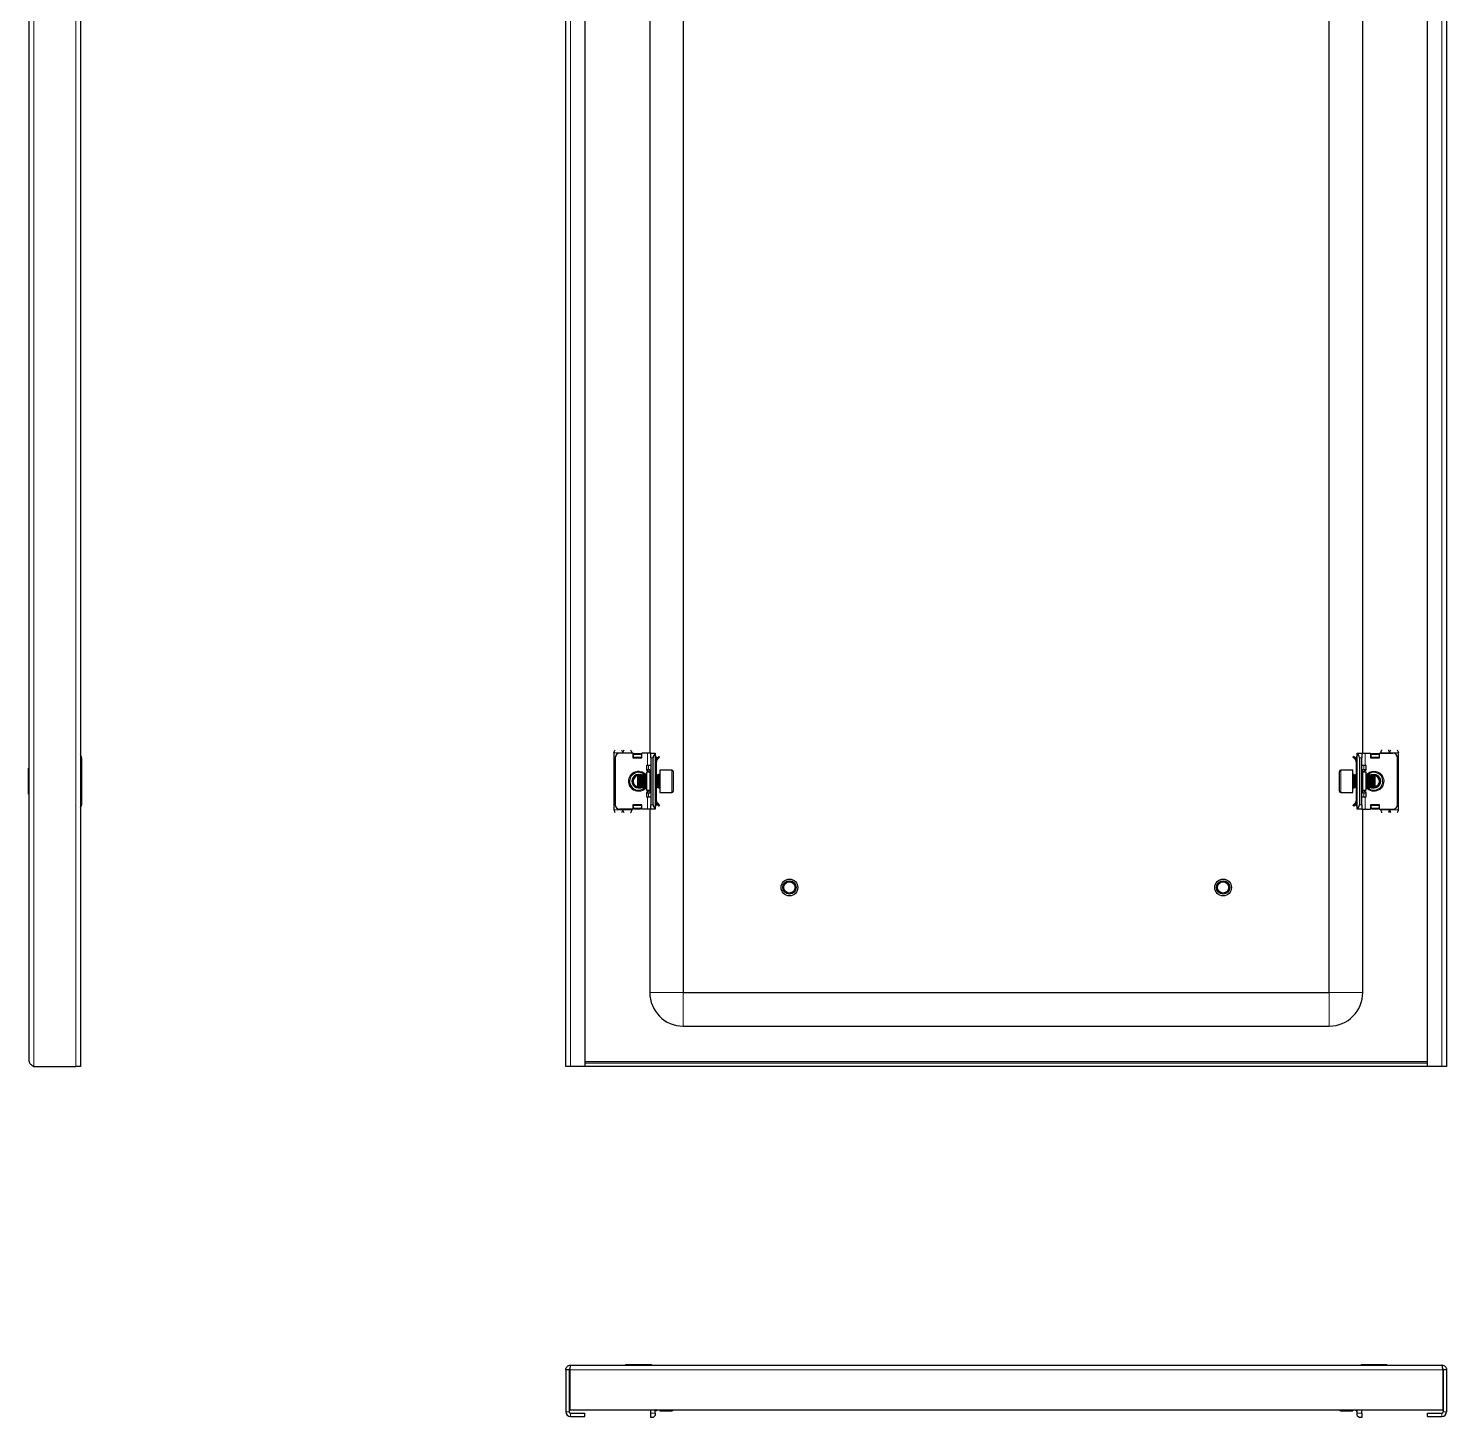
# Model space of a CAD drawing. Header units: millimetres. Extents: x 4 to 1503, y -702 to 1192.
# Drawn here: x 868 to 1503, y -702 to -81 of the extents above; entities that cross this region are included whole.
import ezdxf

# ---------------------------------------------------------------- set-up
doc = ezdxf.new("R2010")
doc.units = ezdxf.units.MM

msp = doc.modelspace()

# ---------------------------------------------------------------- linework, layer by layer
at = {"color": 8, "linetype": 'Continuous', "lineweight": 18}
for p, q in [((870.6, -544.8), (870.6, 1010.2)), ((889.4, -544.8), (889.4, 1010.2)), ((1110.76, 1010.2), (1110.76, -544.8)), ((1500.56, 1010.2), (1500.56, -544.8)), ((1130.16, -404.55), (1134.16, -404.55)), ((1134.16, -404.55), (1138.16, -404.55)), ((1145.16, -404.8), (1145.16, -410.3)), ((1466.16, -410.3), (1466.16, -404.8)), ((1473.16, -404.55), (1477.16, -404.55)), ((1481.16, -404.55), (1477.16, -404.55)), ((1142.41, -406.45), (1138.91, -406.45)), ((1145.66, -410.3), (1145.66, -412.05)), ((1147.66, -406.8), (1146.66, -406.8)), ((1148.66, -406.3), (1148.87, -406.09)), ((1148.66, -406.8), (1149.16, -406.8)), ((1156.06, -421.92), (1156.06, -412.3)), ((1455.26, -412.3), (1455.26, -422.3)), ((1462.66, -406.8), (1462.16, -406.8)), ((1462.66, -406.3), (1462.45, -406.09)), ((1464.66, -406.8), (1463.66, -406.8)), ((1465.66, -412.05), (1465.66, -410.3)), ((1472.41, -406.45), (1468.91, -406.45)), ((1146.16, -421.3), (1146.16, -413.3)), ((1150.41, -420.3), (1150.41, -414.3)), ((1460.91, -414.3), (1460.91, -420.07)), ((1465.16, -413.3), (1465.16, -421.3)), ((1145.16, -424.3), (1145.16, -429.8)), ((1145.66, -422.55), (1145.66, -424.3)), ((1156.06, -422.3), (1156.06, -421.92)), ((1460.91, -420.07), (1460.91, -420.3)), ((1465.66, -424.3), (1465.66, -422.55)), ((1466.16, -429.8), (1466.16, -424.3)), ((1130.16, -430.05), (1134.16, -430.05)), ((1138.16, -430.05), (1134.16, -430.05)), ((1138.91, -428.15), (1142.41, -428.15)), ((1146.66, -427.8), (1147.66, -427.8)), ((1148.66, -427.8), (1149.16, -427.8)), ((1148.66, -428.3), (1148.87, -428.51)), ((1462.66, -427.8), (1462.16, -427.8)), ((1462.66, -428.3), (1462.45, -428.51)), ((1463.66, -427.8), (1464.66, -427.8)), ((1468.91, -428.15), (1472.41, -428.15)), ((1477.16, -430.05), (1473.16, -430.05)), ((1481.16, -430.05), (1477.16, -430.05)), ((1161.16, -511.8), (1146.16, -511.8)), ((1161.16, -511.8), (1161.16, -526.8)), ((1450.16, -511.8), (1450.16, -526.8)), ((1450.16, -511.8), (1465.16, -511.8)), ((1494.16, -542.7), (1117.16, -542.7)), ((1110.36, -680.5), (1500.96, -680.5)), ((1110.16, -699.3), (1108.66, -699.3)), ((1110.76, -699.9), (1110.76, -701.4)), ((1146.66, -699.9), (1148.66, -699.9)), ((1156.06, -698.9), (1156.06, -698.4)), ((1455.26, -698.4), (1455.26, -698.9)), ((1462.66, -699.9), (1464.66, -699.9)), ((1500.56, -699.9), (1500.56, -701.4)), ((1501.16, -699.3), (1502.66, -699.3))]:
    msp.add_line(p, q, dxfattribs=at)
at = {"color": 7, "linetype": 'Continuous', "lineweight": 25}
for p, q in [((891.5, 1010.2), (891.5, -544.8)), ((1108.66, -544.8), (1108.66, 1010.2)), ((1117.16, 1010.2), (1117.16, -544.8)), ((1494.16, -544.8), (1494.16, 1010.2)), ((1502.66, 1010.2), (1502.66, -544.8)), ((868.5, -542.7), (868.5, 1008.1)), ((1161.16, 977.2), (1161.16, -511.8)), ((1450.16, -511.8), (1450.16, 977.2)), ((1146.16, -54.8), (1146.16, -404.8)), ((1465.16, -404.8), (1465.16, -54.8)), ((1130.16, -404.55), (1130.16, -430.05)), ((1138.66, -404.8), (1132.66, -404.8)), ((1138.16, -404.55), (1138.16, -404.8)), ((1138.66, -404.8), (1138.66, -406.8)), ((1138.86, -404.92), (1138.66, -404.92)), ((1138.86, -406.8), (1138.86, -404.92)), ((1138.91, -405.18), (1139.41, -404.82)), ((1139.41, -405.18), (1138.91, -405.53)), ((1138.91, -405.53), (1138.91, -405.18)), ((1138.91, -406.45), (1138.91, -405.53)), ((1139.41, -404.82), (1139.41, -405.18)), ((1139.41, -404.82), (1141.91, -404.82)), ((1139.41, -405.18), (1141.91, -405.18)), ((1141.91, -405.18), (1141.91, -404.82)), ((1141.91, -404.82), (1142.41, -405.18)), ((1142.41, -405.53), (1141.91, -405.18)), ((1142.41, -405.18), (1142.41, -405.53)), ((1142.41, -405.53), (1142.41, -406.45)), ((1142.66, -406.8), (1142.66, -404.8)), ((1145.16, -404.8), (1142.66, -404.8)), ((1146.66, -404.8), (1145.16, -404.8)), ((1146.66, -406.8), (1146.66, -404.8)), ((1146.66, -404.8), (1148.66, -404.8)), ((1148.66, -404.8), (1148.66, -405.07)), ((1148.66, -405.07), (1148.66, -429.53)), ((1148.66, -405.89), (1148.87, -406.09)), ((1462.45, -406.09), (1462.66, -405.89)), ((1462.66, -404.8), (1464.66, -404.8)), ((1462.66, -405.07), (1462.66, -404.8)), ((1462.66, -429.53), (1462.66, -405.07)), ((1464.66, -404.8), (1464.66, -406.8)), ((1464.66, -404.8), (1466.16, -404.8)), ((1466.16, -404.8), (1468.66, -404.8)), ((1468.66, -404.8), (1468.66, -406.8)), ((1468.91, -405.18), (1469.41, -404.82)), ((1469.41, -405.18), (1468.91, -405.53)), ((1468.91, -405.53), (1468.91, -405.18)), ((1468.91, -406.45), (1468.91, -405.53)), ((1469.41, -404.82), (1469.41, -405.18)), ((1469.41, -404.82), (1471.91, -404.82)), ((1469.41, -405.18), (1471.91, -405.18)), ((1471.91, -405.18), (1471.91, -404.82)), ((1471.91, -404.82), (1472.41, -405.18)), ((1472.41, -405.53), (1471.91, -405.18)), ((1472.41, -405.18), (1472.41, -405.53)), ((1472.41, -405.53), (1472.41, -406.45)), ((1472.46, -404.92), (1472.46, -406.8)), ((1472.66, -404.92), (1472.46, -404.92)), ((1472.66, -404.8), (1478.66, -404.8)), ((1472.66, -406.8), (1472.66, -404.8)), ((1473.16, -404.8), (1473.16, -404.55)), ((1481.16, -430.05), (1481.16, -404.55)), ((868.5, -411.51), (868.2, -411.51)), ((868.2, -419.44), (868.2, -411.51)), ((892, -406.8), (892, -427.8)), ((1130.66, -406.8), (1130.66, -427.8)), ((1138.66, -406.8), (1142.66, -406.8)), ((1138.91, -406.8), (1138.91, -406.45)), ((1142.41, -406.45), (1142.41, -406.8)), ((1144.66, -410.3), (1144.66, -412.3)), ((1145.16, -410.3), (1144.66, -410.3)), ((1144.66, -412.05), (1145.66, -412.05)), ((1144.66, -412.3), (1146.33, -413.27)), ((1146.66, -410.3), (1145.16, -410.3)), ((1145.66, -412.05), (1146.16, -412.05)), ((1146.16, -412.05), (1146.16, -413.17)), ((1146.66, -406.8), (1146.66, -427.8)), ((1147.66, -427.8), (1147.66, -406.8)), ((1149.16, -408.55), (1148.66, -408.55)), ((1149.16, -412.05), (1148.66, -412.05)), ((1149.16, -406.8), (1149.16, -407.26)), ((1149.16, -412.05), (1149.16, -408.55)), ((1149.16, -414.3), (1149.16, -412.05)), ((1149.24, -407.14), (1150.22, -406.16)), ((1149.6, -407.49), (1149.24, -407.14)), ((1149.6, -407.49), (1150.57, -406.51)), ((1150.22, -406.16), (1150.57, -406.51)), ((1156.06, -412.3), (1150.66, -412.3)), ((1150.66, -412.3), (1150.66, -421.92)), ((1460.66, -412.3), (1455.26, -412.3)), ((1460.66, -422.3), (1460.66, -412.3)), ((1461.1, -406.16), (1460.74, -406.51)), ((1461.72, -407.49), (1460.74, -406.51)), ((1462.07, -407.14), (1461.1, -406.16)), ((1461.72, -407.49), (1462.07, -407.14)), ((1462.16, -406.8), (1462.16, -407.19)), ((1462.16, -408.55), (1462.66, -408.55)), ((1462.16, -408.55), (1462.16, -412.05)), ((1462.66, -412.05), (1462.16, -412.05)), ((1462.16, -412.05), (1462.16, -414.3)), ((1463.66, -406.8), (1463.66, -427.8)), ((1464.66, -427.8), (1464.66, -406.8)), ((1466.16, -410.3), (1464.66, -410.3)), ((1464.98, -413.27), (1466.66, -412.3)), ((1465.16, -413.17), (1465.16, -412.05)), ((1465.16, -412.05), (1465.66, -412.05)), ((1465.66, -412.05), (1466.66, -412.05)), ((1466.66, -410.3), (1466.16, -410.3)), ((1466.66, -412.3), (1466.66, -410.3)), ((1468.66, -406.8), (1472.66, -406.8)), ((1468.91, -406.8), (1468.91, -406.45)), ((1472.41, -406.45), (1472.41, -406.8)), ((1480.66, -427.8), (1480.66, -406.8)), ((1140.97, -414.55), (1140.14, -414.74)), ((1141.21, -414.3), (1140.66, -414.85)), ((1140.66, -414.85), (1140.66, -419.56)), ((1141.27, -414.3), (1141.21, -414.3)), ((1141.21, -414.3), (1141.21, -420.07)), ((1141.66, -414.85), (1141.27, -414.3)), ((1141.27, -414.3), (1141.27, -416.15)), ((1141.27, -416.15), (1141.27, -420.3)), ((1141.82, -414.62), (1141.45, -414.56)), ((1142.05, -414.3), (1141.66, -414.85)), ((1141.66, -414.85), (1141.66, -416.37)), ((1141.66, -416.37), (1141.66, -419.75)), ((1142.27, -414.3), (1142.05, -414.3)), ((1142.05, -414.3), (1142.05, -416.15)), ((1142.05, -416.15), (1142.05, -420.3)), ((1142.66, -414.85), (1142.27, -414.3)), ((1142.27, -414.3), (1142.27, -416.15)), ((1142.27, -416.15), (1142.27, -420.3)), ((1142.49, -414.61), (1142.73, -414.75)), ((1143.05, -414.3), (1142.66, -414.85)), ((1142.66, -414.85), (1142.66, -416.37)), ((1142.66, -416.37), (1142.66, -419.75)), ((1143.27, -414.3), (1143.05, -414.3)), ((1143.05, -414.3), (1143.05, -416.15)), ((1143.05, -416.15), (1143.05, -420.3)), ((1143.66, -414.85), (1143.27, -414.3)), ((1143.27, -414.3), (1143.27, -416.15)), ((1143.27, -416.15), (1143.27, -420.3)), ((1144.05, -414.3), (1143.66, -414.85)), ((1143.66, -414.85), (1143.66, -416.37)), ((1143.66, -416.37), (1143.66, -419.75)), ((1144.27, -414.3), (1144.05, -414.3)), ((1144.05, -414.3), (1144.05, -416.15)), ((1144.05, -416.15), (1144.05, -420.3)), ((1144.66, -414.85), (1144.27, -414.3)), ((1144.27, -414.3), (1144.27, -416.15)), ((1144.27, -416.15), (1144.27, -420.3)), ((1146.16, -413.3), (1144.66, -413.3)), ((1144.66, -413.3), (1144.66, -421.3)), ((1149.05, -414.3), (1148.66, -414.85)), ((1149.27, -414.3), (1149.05, -414.3)), ((1149.05, -414.3), (1149.05, -416.15)), ((1149.05, -416.15), (1149.05, -420.3)), ((1149.66, -414.85), (1149.27, -414.3)), ((1149.27, -414.3), (1149.27, -416.15)), ((1149.27, -416.15), (1149.27, -420.3)), ((1150.05, -414.3), (1149.66, -414.85)), ((1149.66, -414.85), (1149.66, -416.37)), ((1149.66, -416.37), (1149.66, -419.75)), ((1150.41, -414.3), (1150.05, -414.3)), ((1150.05, -414.3), (1150.05, -416.15)), ((1150.05, -416.15), (1150.05, -420.3)), ((1156.66, -412.9), (1156.66, -421.37)), ((1454.66, -421.7), (1454.66, -412.9)), ((1461.27, -414.3), (1460.91, -414.3)), ((1461.66, -414.85), (1461.27, -414.3)), ((1461.27, -416.15), (1461.27, -414.3)), ((1461.27, -420.3), (1461.27, -416.15)), ((1462.05, -414.3), (1461.66, -414.85)), ((1461.66, -416.37), (1461.66, -414.85)), ((1461.66, -419.75), (1461.66, -416.37)), ((1462.27, -414.3), (1462.05, -414.3)), ((1462.05, -416.15), (1462.05, -414.3)), ((1462.05, -420.3), (1462.05, -416.15)), ((1462.66, -414.85), (1462.27, -414.3)), ((1462.27, -416.15), (1462.27, -414.3)), ((1462.27, -420.3), (1462.27, -416.15)), ((1466.66, -413.3), (1465.16, -413.3)), ((1466.66, -421.3), (1466.66, -413.3)), ((1467.05, -414.3), (1466.66, -414.85)), ((1467.27, -414.3), (1467.05, -414.3)), ((1467.05, -416.15), (1467.05, -414.3)), ((1467.05, -420.3), (1467.05, -416.15)), ((1467.66, -414.85), (1467.27, -414.3)), ((1467.27, -416.15), (1467.27, -414.3)), ((1467.27, -420.3), (1467.27, -416.15)), ((1468.05, -414.3), (1467.66, -414.85)), ((1467.66, -416.37), (1467.66, -414.85)), ((1467.66, -419.75), (1467.66, -416.37)), ((1468.27, -414.3), (1468.05, -414.3)), ((1468.05, -416.15), (1468.05, -414.3)), ((1468.05, -420.3), (1468.05, -416.15)), ((1468.66, -414.85), (1468.27, -414.3)), ((1468.27, -416.15), (1468.27, -414.3)), ((1468.27, -420.3), (1468.27, -416.15)), ((1468.58, -414.75), (1468.83, -414.61)), ((1469.05, -414.3), (1468.66, -414.85)), ((1468.66, -416.37), (1468.66, -414.85)), ((1468.66, -419.75), (1468.66, -416.37)), ((1469.27, -414.3), (1469.05, -414.3)), ((1469.05, -416.15), (1469.05, -414.3)), ((1469.05, -420.3), (1469.05, -416.15)), ((1469.66, -414.85), (1469.27, -414.3)), ((1469.27, -416.15), (1469.27, -414.3)), ((1469.27, -420.3), (1469.27, -416.15)), ((1469.87, -414.56), (1469.5, -414.62)), ((1470.05, -414.3), (1469.66, -414.85)), ((1469.66, -416.37), (1469.66, -414.85)), ((1469.66, -419.75), (1469.66, -416.37)), ((1470.1, -414.3), (1470.05, -414.3)), ((1470.05, -416.15), (1470.05, -414.3)), ((1470.05, -420.3), (1470.05, -416.15)), ((1470.66, -414.85), (1470.1, -414.3)), ((1470.1, -420.3), (1470.1, -414.3)), ((1471.18, -414.74), (1470.35, -414.55)), ((1470.66, -419.75), (1470.66, -414.85)), ((868.2, -423.08), (868.2, -419.44)), ((868.2, -423.08), (868.5, -423.08)), ((1140.66, -419.56), (1140.66, -419.75)), ((1140.66, -419.75), (1141.21, -420.3)), ((1141.21, -420.07), (1141.21, -420.3)), ((1141.21, -420.3), (1141.27, -420.3)), ((1141.27, -420.3), (1141.66, -419.75)), ((1141.66, -419.75), (1142.05, -420.3)), ((1142.05, -420.3), (1142.27, -420.3)), ((1142.27, -420.3), (1142.66, -419.75)), ((1142.73, -419.85), (1142.49, -419.99)), ((1142.66, -419.75), (1143.05, -420.3)), ((1143.05, -420.3), (1143.27, -420.3)), ((1143.27, -420.3), (1143.66, -419.75)), ((1143.66, -419.75), (1144.05, -420.3)), ((1144.05, -420.3), (1144.27, -420.3)), ((1144.27, -420.3), (1144.66, -419.75)), ((1144.66, -421.3), (1146.16, -421.3)), ((1146.33, -421.33), (1144.66, -422.3)), ((1144.66, -422.3), (1144.66, -424.3)), ((1145.66, -422.55), (1144.66, -422.55)), ((1144.66, -424.3), (1145.16, -424.3)), ((1145.16, -424.3), (1146.66, -424.3)), ((1146.16, -422.55), (1145.66, -422.55)), ((1146.16, -421.43), (1146.16, -422.55)), ((1148.66, -419.75), (1149.05, -420.3)), ((1148.66, -422.55), (1149.16, -422.55)), ((1149.05, -420.3), (1149.27, -420.3)), ((1149.16, -422.55), (1149.16, -420.3)), ((1149.16, -426.05), (1149.16, -422.55)), ((1149.27, -420.3), (1149.66, -419.75)), ((1149.66, -419.75), (1150.05, -420.3)), ((1150.05, -420.3), (1150.41, -420.3)), ((1150.66, -421.92), (1150.66, -422.3)), ((1150.66, -422.3), (1156.06, -422.3)), ((1156.66, -421.37), (1156.66, -421.7)), ((1455.26, -422.3), (1460.66, -422.3)), ((1460.91, -420.3), (1461.27, -420.3)), ((1461.27, -420.3), (1461.66, -419.75)), ((1461.66, -419.75), (1462.05, -420.3)), ((1462.05, -420.3), (1462.27, -420.3)), ((1462.16, -420.3), (1462.16, -422.55)), ((1462.16, -422.55), (1462.16, -426.05)), ((1462.16, -422.55), (1462.66, -422.55)), ((1462.27, -420.3), (1462.66, -419.75)), ((1464.66, -424.3), (1466.16, -424.3)), ((1466.66, -422.3), (1464.98, -421.33)), ((1465.16, -421.3), (1466.66, -421.3)), ((1465.16, -422.55), (1465.16, -421.43)), ((1465.66, -422.55), (1465.16, -422.55)), ((1466.66, -422.55), (1465.66, -422.55)), ((1466.16, -424.3), (1466.66, -424.3)), ((1466.66, -419.75), (1467.05, -420.3)), ((1466.66, -424.3), (1466.66, -422.3)), ((1467.05, -420.3), (1467.27, -420.3)), ((1467.27, -420.3), (1467.66, -419.75)), ((1467.66, -419.75), (1468.05, -420.3)), ((1468.05, -420.3), (1468.27, -420.3)), ((1468.27, -420.3), (1468.66, -419.75)), ((1468.83, -419.99), (1468.58, -419.85)), ((1468.66, -419.75), (1469.05, -420.3)), ((1469.05, -420.3), (1469.27, -420.3)), ((1469.27, -420.3), (1469.66, -419.75)), ((1469.66, -419.75), (1470.05, -420.3)), ((1470.05, -420.3), (1470.1, -420.3)), ((1470.1, -420.3), (1470.66, -419.75)), ((1138.66, -429.8), (1132.66, -429.8)), ((1138.16, -429.8), (1138.16, -430.05)), ((1142.66, -427.8), (1138.66, -427.8)), ((1138.66, -427.8), (1138.66, -429.8)), ((1138.66, -429.68), (1138.86, -429.68)), ((1138.86, -429.68), (1138.86, -427.8)), ((1138.91, -428.15), (1138.91, -427.8)), ((1138.91, -429.07), (1138.91, -428.15)), ((1138.91, -429.07), (1139.41, -429.42)), ((1138.91, -429.42), (1138.91, -429.07)), ((1139.41, -429.77), (1138.91, -429.42)), ((1141.91, -429.42), (1139.41, -429.42)), ((1139.41, -429.42), (1139.41, -429.77)), ((1141.91, -429.77), (1139.41, -429.77)), ((1141.91, -429.42), (1142.41, -429.07)), ((1141.91, -429.77), (1141.91, -429.42)), ((1142.41, -429.42), (1141.91, -429.77)), ((1142.41, -427.8), (1142.41, -428.15)), ((1142.41, -428.15), (1142.41, -429.07)), ((1142.41, -429.07), (1142.41, -429.42)), ((1142.66, -429.8), (1142.66, -427.8)), ((1145.16, -429.8), (1142.66, -429.8)), ((1146.66, -429.8), (1145.16, -429.8)), ((1146.16, -429.8), (1146.16, -511.8)), ((1146.66, -429.8), (1146.66, -427.8)), ((1148.66, -429.8), (1146.66, -429.8)), ((1149.16, -426.05), (1148.66, -426.05)), ((1148.87, -428.51), (1148.66, -428.71)), ((1148.66, -429.53), (1148.66, -429.8)), ((1149.16, -427.8), (1149.16, -427.41)), ((1149.6, -427.11), (1149.24, -427.46)), ((1149.24, -427.46), (1150.22, -428.44)), ((1149.6, -427.11), (1150.57, -428.09)), ((1150.22, -428.44), (1150.57, -428.09)), ((1461.72, -427.11), (1460.74, -428.09)), ((1461.1, -428.44), (1460.74, -428.09)), ((1462.07, -427.46), (1461.1, -428.44)), ((1461.72, -427.11), (1462.07, -427.46)), ((1462.16, -426.05), (1462.66, -426.05)), ((1462.16, -427.8), (1462.16, -427.34)), ((1462.66, -428.71), (1462.45, -428.51)), ((1462.66, -429.8), (1462.66, -429.53)), ((1464.66, -429.8), (1462.66, -429.8)), ((1464.66, -427.8), (1464.66, -429.8)), ((1464.66, -429.8), (1466.16, -429.8)), ((1465.16, -511.8), (1465.16, -429.8)), ((1466.16, -429.8), (1468.66, -429.8)), ((1472.66, -427.8), (1468.66, -427.8)), ((1468.66, -427.8), (1468.66, -429.8)), ((1468.91, -428.15), (1468.91, -427.8)), ((1468.91, -429.07), (1468.91, -428.15)), ((1468.91, -429.07), (1469.41, -429.42)), ((1468.91, -429.42), (1468.91, -429.07)), ((1469.41, -429.77), (1468.91, -429.42)), ((1471.91, -429.42), (1469.41, -429.42)), ((1469.41, -429.42), (1469.41, -429.77)), ((1471.91, -429.77), (1469.41, -429.77)), ((1471.91, -429.42), (1472.41, -429.07)), ((1471.91, -429.77), (1471.91, -429.42)), ((1472.41, -429.42), (1471.91, -429.77)), ((1472.41, -427.8), (1472.41, -428.15)), ((1472.41, -428.15), (1472.41, -429.07)), ((1472.41, -429.07), (1472.41, -429.42)), ((1472.46, -427.8), (1472.46, -429.68)), ((1472.46, -429.68), (1472.66, -429.68)), ((1472.66, -429.8), (1472.66, -427.8)), ((1472.66, -429.8), (1478.66, -429.8)), ((1473.16, -430.05), (1473.16, -429.8)), ((1161.16, -511.8), (1450.16, -511.8)), ((1161.16, -526.8), (1450.16, -526.8)), ((870.6, -544.8), (889.4, -544.8)), ((891.5, -544.8), (889.4, -544.8)), ((1110.76, -544.8), (1108.66, -544.8)), ((1117.16, -544.8), (1110.76, -544.8)), ((1494.16, -543.3), (1117.16, -543.3)), ((1494.16, -544.8), (1117.16, -544.8)), ((1500.56, -544.8), (1494.16, -544.8)), ((1502.66, -544.8), (1500.56, -544.8)), ((1110.76, -678.4), (1500.56, -678.4)), ((1135.37, -678.1), (1135.37, -678.4)), ((1135.37, -678.1), (1146.94, -678.1)), ((1146.94, -678.4), (1146.94, -678.1)), ((1464.37, -678.1), (1464.37, -678.4)), ((1464.37, -678.1), (1475.53, -678.1)), ((1475.53, -678.1), (1475.94, -678.1)), ((1475.94, -678.4), (1475.94, -678.1)), ((1110.16, -680.5), (1108.66, -680.5)), ((1108.66, -680.5), (1108.66, -699.3)), ((1110.16, -680.5), (1110.16, -699.3)), ((1110.36, -680.5), (1110.36, -698.4)), ((1500.96, -680.5), (1500.96, -698.4)), ((1502.66, -680.5), (1501.16, -680.5)), ((1501.16, -680.5), (1501.16, -699.3)), ((1502.66, -680.5), (1502.66, -699.3)), ((1110.36, -698.4), (1500.96, -698.4)), ((1110.76, -699.9), (1117.16, -699.9)), ((1110.76, -701.4), (1117.16, -701.4)), ((1117.16, -701.4), (1117.16, -699.9)), ((1146.66, -699.9), (1146.66, -698.4)), ((1146.66, -701.9), (1146.66, -699.9)), ((1147.66, -701.9), (1146.66, -701.9)), ((1147.66, -701.9), (1148.66, -700.9)), ((1148.66, -699.9), (1148.66, -698.4)), ((1149.16, -698.9), (1148.66, -698.9)), ((1148.66, -699.9), (1148.66, -700.9)), ((1150.66, -698.4), (1150.66, -698.9)), ((1150.66, -698.9), (1156.06, -698.9)), ((1455.26, -698.9), (1460.66, -698.9)), ((1460.66, -698.9), (1460.66, -698.4)), ((1462.16, -698.9), (1462.66, -698.9)), ((1462.66, -699.9), (1462.66, -698.4)), ((1462.66, -700.9), (1462.66, -699.9)), ((1462.66, -700.9), (1463.66, -701.9)), ((1464.66, -701.9), (1463.66, -701.9)), ((1464.66, -699.9), (1464.66, -698.4)), ((1464.66, -699.9), (1464.66, -701.9)), ((1494.16, -701.4), (1494.16, -699.9)), ((1494.16, -699.9), (1500.56, -699.9)), ((1494.16, -701.4), (1500.56, -701.4))]:
    msp.add_line(p, q, dxfattribs=at)
at = {"color": 7, "linetype": 'Continuous', "lineweight": 25, "flags": 128}
for points in [[(1141.45, -420.04), (1141.69, -420.01), (1141.82, -419.98)], [(1469.5, -419.98), (1469.62, -420.01), (1469.87, -420.04)]]:
    msp.add_lwpolyline(points, dxfattribs=at)
at = {"color": 7, "linetype": 'Continuous', "lineweight": 25}
for centre, radius in [((1208.66, -464.8), 3.75), ((1208.66, -464.8), 3), ((1208.66, -464.8), 2.5), ((1402.66, -464.8), 3.75), ((1402.66, -464.8), 3), ((1402.66, -464.8), 2.5)]:
    msp.add_circle(centre, radius, dxfattribs=at)
for centre, radius, start, end in [((890, -406.8), 2, 0, 41.40962), ((1132.66, -406.8), 2, 90, 180), ((1149.66, -406.8), 2, 120, 180), ((1461.66, -406.8), 2, 0, 60), ((1478.66, -406.8), 2, 0, 90), ((1148.16, -406.8), 1, 0, 45), ((1156.06, -412.9), 0.6, 0, 90), ((1455.26, -412.9), 0.6, 90, 180), ((1463.16, -406.8), 1, 135, 180), ((1141.16, -417.3), 4, 45.71765, 270), ((1141.16, -417.3), 3, 74.33161, 285.66839), ((1141.16, -417.3), 2.76, 111.7574, 265.98739), ((1141.16, -417.3), 2.45, 101.79772, 201.7574), ((1141.16, -417.3), 2.45, 201.7574, 258.20228), ((1146.16, -412.8), 0.5, 270, 0), ((1150.41, -414.05), 0.25, 270, 0), ((1460.91, -414.05), 0.25, 180, 270), ((1465.16, -412.8), 0.5, 180, 270), ((1470.16, -417.3), 4, 90, 134.28235), ((1470.16, -417.3), 4, 225.71765, 90), ((1470.16, -417.3), 3, 254.33161, 105.66839), ((1470.16, -417.3), 2.76, 274.01261, 68.2426), ((1470.16, -417.3), 2.45, 281.79772, 78.20228), ((1141.16, -417.3), 4, 270, 314.28235), ((1146.16, -421.8), 0.5, 0, 90), ((1150.41, -420.55), 0.25, 360, 90), ((1156.06, -421.7), 0.6, 270, 360), ((1455.26, -421.7), 0.6, 180, 270), ((1460.91, -420.55), 0.25, 90, 180), ((1465.16, -421.8), 0.5, 90, 180), ((890, -427.8), 2, 318.59038, 0), ((1132.66, -427.8), 2, 180, 270), ((1149.66, -427.8), 2, 180, 240), ((1148.16, -427.8), 1, 315, 0), ((1463.16, -427.8), 1, 180, 225), ((1461.66, -427.8), 2, 300, 0), ((1478.66, -427.8), 2, 270, 0), ((1161.16, -511.8), 15, 180, 270), ((1450.16, -511.8), 15, 270, 0), ((1110.76, -699.3), 2.1, 180, 270), ((1110.76, -699.3), 0.6, 180, 270), ((1156.06, -698.3), 0.6, 270, 350.40593), ((1455.26, -698.3), 0.6, 189.59407, 270), ((1500.56, -699.3), 2.1, 270, 0), ((1500.56, -699.3), 0.6, 270, 0)]:
    msp.add_arc(centre, radius, start, end, dxfattribs=at)
at = {"color": 8, "linetype": 'Continuous', "lineweight": 18}
for centre, start, end in [((1141.16, -417.3), 38.94244, 270), ((1470.16, -417.3), 218.94244, 90), ((1470.16, -417.3), 90, 141.05756), ((1141.16, -417.3), 270, 321.05756)]:
    msp.add_arc(centre, 4.5, start, end, dxfattribs=at)
at = {"color": 7, "linetype": 'Continuous', "lineweight": 25}
for points, knots in [([(1130.16, -404.55), (1130.25, -404.31), (1130.44, -403.82), (1130.64, -403.42), (1130.73, -403.23)], [0, 0, 0, 0, 0.502065, 1, 1, 1, 1]), ([(1133.59, -403.24), (1133.67, -403.39), (1133.84, -403.74), (1134.03, -404.23), (1134.14, -404.51), (1134.16, -404.55)], [0, 0, 0, 0, 0.415483, 0.917152, 1, 1, 1, 1]), ([(1134.16, -404.55), (1134.25, -404.31), (1134.44, -403.82), (1134.64, -403.42), (1134.73, -403.23)], [0, 0, 0, 0, 0.502065, 1, 1, 1, 1]), ([(1137.59, -403.24), (1137.67, -403.39), (1137.84, -403.74), (1138.03, -404.23), (1138.14, -404.51), (1138.16, -404.55)], [0, 0, 0, 0, 0.415483, 0.917152, 1, 1, 1, 1]), ([(1473.16, -404.55), (1473.21, -404.43), (1473.3, -404.19), (1473.44, -403.84), (1473.59, -403.51), (1473.68, -403.32), (1473.73, -403.23)], [0, 0, 0, 0, 0.247454, 0.50208, 0.749534, 1, 1, 1, 1]), ([(1476.59, -403.24), (1476.67, -403.39), (1476.84, -403.74), (1477.03, -404.23), (1477.14, -404.51), (1477.16, -404.55)], [0, 0, 0, 0, 0.415483, 0.917152, 1, 1, 1, 1]), ([(1477.16, -404.55), (1477.25, -404.31), (1477.44, -403.82), (1477.64, -403.42), (1477.73, -403.23)], [0, 0, 0, 0, 0.502065, 1, 1, 1, 1]), ([(1480.59, -403.24), (1480.67, -403.39), (1480.84, -403.74), (1481.03, -404.23), (1481.14, -404.51), (1481.16, -404.55)], [0, 0, 0, 0, 0.415483, 0.917152, 1, 1, 1, 1]), ([(1149.24, -407.14), (1149.09, -407.32), (1148.79, -407.7), (1148.66, -408.23), (1148.66, -408.51), (1148.66, -408.55)], [0, 0, 0, 0, 0.461863, 0.923726, 1, 1, 1, 1]), ([(1149.6, -407.49), (1149.48, -407.64), (1149.29, -407.87), (1149.18, -408.25), (1149.16, -408.45), (1149.16, -408.55)], [0, 0, 0, 0, 0.485042, 0.738404, 1, 1, 1, 1]), ([(1462.16, -408.55), (1462.14, -408.36), (1462.11, -408.07), (1461.92, -407.72), (1461.79, -407.57), (1461.72, -407.49)], [0, 0, 0, 0, 0.485042, 0.738404, 1, 1, 1, 1]), ([(1462.66, -408.55), (1462.63, -408.31), (1462.58, -407.82), (1462.29, -407.37), (1462.1, -407.16), (1462.07, -407.14)], [0, 0, 0, 0, 0.461863, 0.923726, 1, 1, 1, 1]), ([(1130.73, -431.36), (1130.65, -431.2), (1130.48, -430.86), (1130.28, -430.37), (1130.17, -430.09), (1130.16, -430.05)], [0, 0, 0, 0, 0.4154826, 0.9171518, 1, 1, 1, 1]), ([(1134.16, -430.05), (1134.06, -430.29), (1133.87, -430.78), (1133.68, -431.18), (1133.59, -431.37)], [0, 0, 0, 0, 0.502065, 1, 1, 1, 1]), ([(1134.73, -431.36), (1134.65, -431.2), (1134.48, -430.86), (1134.28, -430.37), (1134.17, -430.09), (1134.16, -430.05)], [0, 0, 0, 0, 0.4154826, 0.9171518, 1, 1, 1, 1]), ([(1138.16, -430.05), (1138.11, -430.17), (1138.02, -430.41), (1137.87, -430.76), (1137.73, -431.09), (1137.63, -431.28), (1137.59, -431.37)], [0, 0, 0, 0, 0.247454, 0.50208, 0.749534, 1, 1, 1, 1]), ([(1148.66, -426.05), (1148.68, -426.29), (1148.73, -426.77), (1149.02, -427.23), (1149.22, -427.44), (1149.24, -427.46)], [0, 0, 0, 0, 0.461863, 0.923726, 1, 1, 1, 1]), ([(1149.16, -426.05), (1149.18, -426.24), (1149.21, -426.53), (1149.4, -426.88), (1149.53, -427.03), (1149.6, -427.11)], [0, 0, 0, 0, 0.485042, 0.738404, 1, 1, 1, 1]), ([(1461.72, -427.11), (1461.84, -426.96), (1462.02, -426.73), (1462.14, -426.35), (1462.15, -426.15), (1462.16, -426.05)], [0, 0, 0, 0, 0.485042, 0.738404, 1, 1, 1, 1]), ([(1462.07, -427.46), (1462.23, -427.27), (1462.53, -426.9), (1462.65, -426.37), (1462.66, -426.09), (1462.66, -426.05)], [0, 0, 0, 0, 0.461863, 0.923726, 1, 1, 1, 1]), ([(1473.73, -431.36), (1473.65, -431.2), (1473.48, -430.86), (1473.28, -430.37), (1473.17, -430.09), (1473.16, -430.05)], [0, 0, 0, 0, 0.415483, 0.917152, 1, 1, 1, 1]), ([(1477.16, -430.05), (1477.06, -430.29), (1476.87, -430.78), (1476.68, -431.18), (1476.59, -431.37)], [0, 0, 0, 0, 0.502065, 1, 1, 1, 1]), ([(1477.73, -431.36), (1477.65, -431.2), (1477.48, -430.86), (1477.28, -430.37), (1477.17, -430.09), (1477.16, -430.05)], [0, 0, 0, 0, 0.415483, 0.917152, 1, 1, 1, 1]), ([(1481.16, -430.05), (1481.06, -430.29), (1480.87, -430.78), (1480.68, -431.18), (1480.59, -431.37)], [0, 0, 0, 0, 0.502065, 1, 1, 1, 1]), ([(868.5, -542.7), (868.5, -542.88), (868.55, -543.05), (868.76, -543.4), (868.91, -543.57), (869.31, -543.93), (869.54, -544.1), (870.05, -544.45), (870.32, -544.62), (870.6, -544.8)], [0, 0, 0, 0, 0.25, 0.25, 0.5, 0.5, 0.75, 0.75, 1, 1, 1, 1]), ([(1108.66, -680.5), (1108.66, -680.22), (1108.71, -679.95), (1108.92, -679.44), (1109.08, -679.21), (1109.47, -678.82), (1109.7, -678.66), (1110.21, -678.45), (1110.48, -678.4), (1110.76, -678.4)], [0, 0, 0, 0, 0.25, 0.25, 0.5, 0.5, 0.75, 0.75, 1, 1, 1, 1]), ([(1110.76, -678.4), (1110.72, -678.4), (1110.69, -678.45), (1110.62, -678.66), (1110.59, -678.82), (1110.52, -679.21), (1110.49, -679.44), (1110.42, -679.95), (1110.39, -680.22), (1110.36, -680.5)], [0, 0, 0, 0, 0.25, 0.25, 0.5, 0.5, 0.75, 0.75, 1, 1, 1, 1]), ([(1500.56, -678.4), (1500.84, -678.4), (1501.11, -678.45), (1501.62, -678.66), (1501.85, -678.82), (1502.24, -679.21), (1502.39, -679.44), (1502.6, -679.95), (1502.66, -680.22), (1502.66, -680.5)], [0, 0, 0, 0, 0.25, 0.25, 0.5, 0.5, 0.75, 0.75, 1, 1, 1, 1]), ([(1500.96, -680.5), (1500.92, -680.22), (1500.89, -679.95), (1500.82, -679.44), (1500.79, -679.21), (1500.72, -678.82), (1500.69, -678.66), (1500.62, -678.45), (1500.59, -678.4), (1500.56, -678.4)], [0, 0, 0, 0, 0.25, 0.25, 0.5, 0.5, 0.75, 0.75, 1, 1, 1, 1]), ([(1110.16, -680.5), (1110.17, -680.42), (1110.19, -680.26), (1110.29, -680.07), (1110.39, -680.04), (1110.42, -680.03)], [0, 0, 0, 0, 0.4327963, 0.8655659, 1, 1, 1, 1]), ([(1500.9, -680.02), (1500.93, -680.04), (1501.1, -680.14), (1501.13, -680.34), (1501.16, -680.5)], [0, 0, 0, 0, 0.207713, 1, 1, 1, 1]), ([(1149.07, -698.4), (1148.98, -698.45), (1148.75, -698.6), (1148.67, -698.77), (1148.66, -698.88), (1148.66, -698.9)], [0, 0, 0, 0, 0.331346, 0.905226, 1, 1, 1, 1]), ([(1149.47, -698.4), (1149.4, -698.46), (1149.27, -698.57), (1149.18, -698.74), (1149.16, -698.84), (1149.16, -698.9)], [0, 0, 0, 0, 0.360365, 0.675069, 1, 1, 1, 1]), ([(1462.16, -698.9), (1462.14, -698.8), (1462.1, -698.64), (1461.96, -698.48), (1461.88, -698.41), (1461.86, -698.4)], [0, 0, 0, 0, 0.60297, 0.917931, 1, 1, 1, 1]), ([(1462.66, -698.9), (1462.64, -698.8), (1462.6, -698.63), (1462.36, -698.47), (1462.25, -698.4)], [0, 0, 0, 0, 0.57413, 1, 1, 1, 1])]:
    msp.add_open_spline(points, degree=3, knots=knots, dxfattribs=at)

doc.saveas('drawing.dxf')
